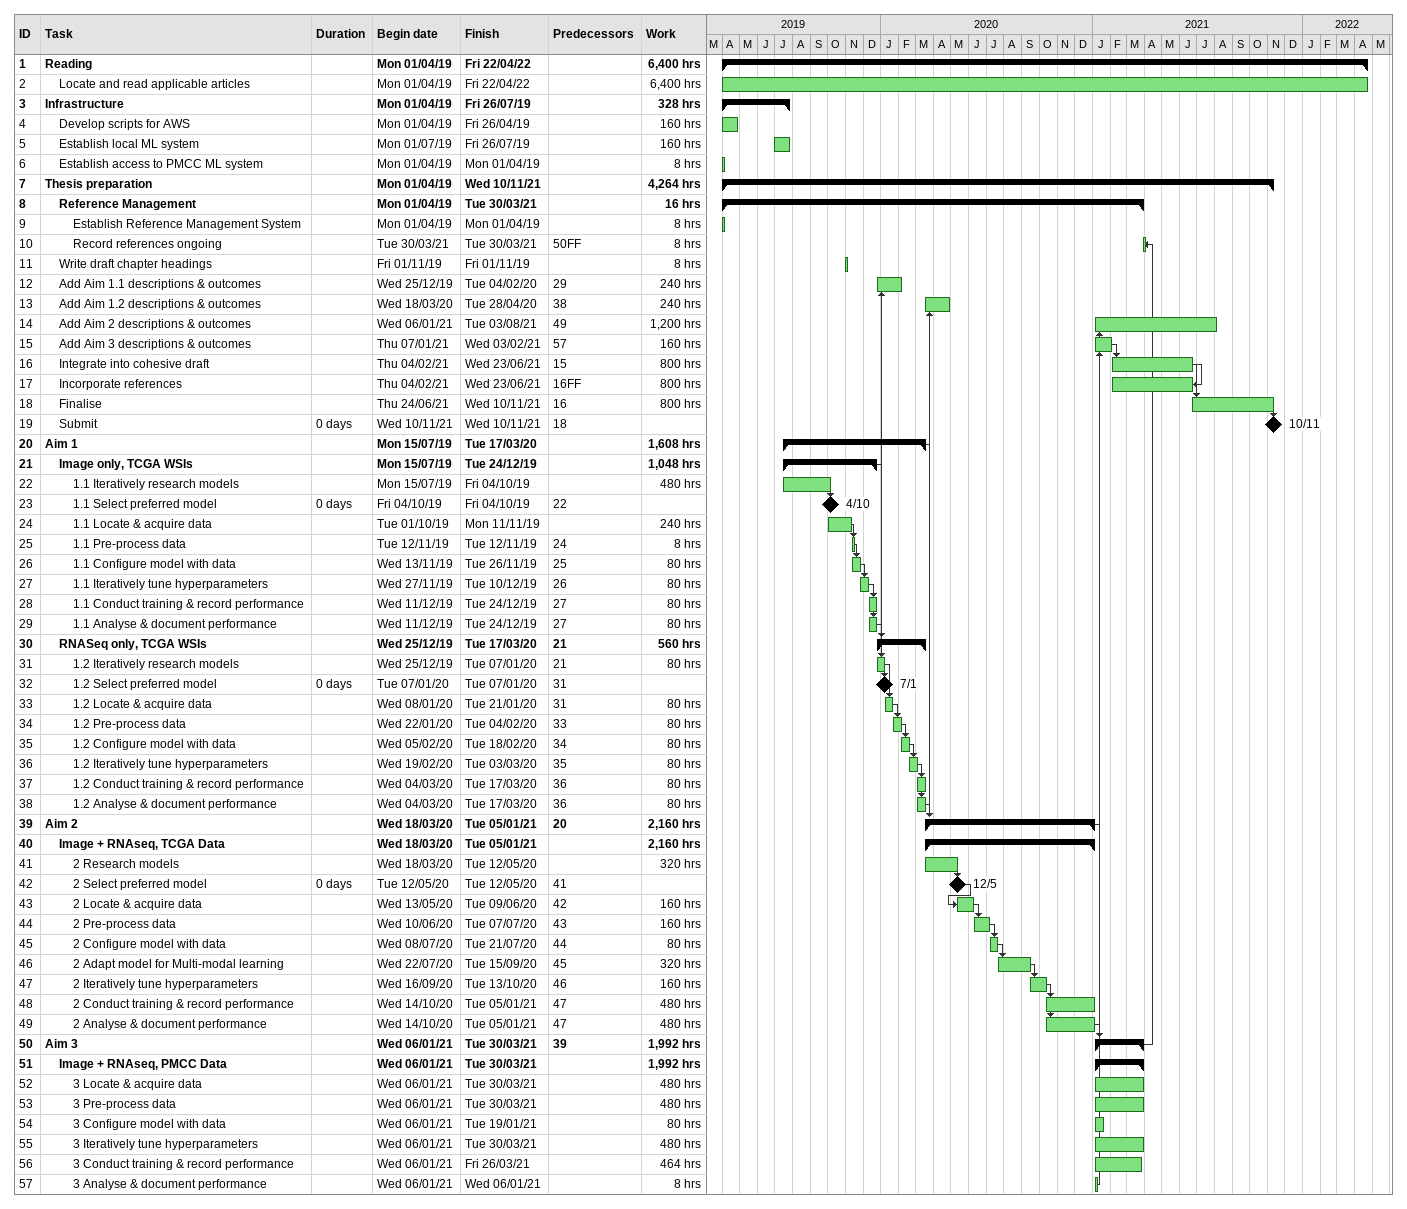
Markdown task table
| ID | Level | Task | Duration | Start | Finish | Predecessors | Work (h) |
|---|---|---|---|---|---|---|---|
| 1 | 1 | **Reading** |  | 2019-04-01 | 2022-04-22 |  | 6400 |
| 2 | 2 | Locate and read applicable articles |  | 2019-04-01 | 2022-04-22 |  | 6400 |
| 3 | 1 | **Infrastructure** |  | 2019-04-01 | 2019-07-26 |  | 328 |
| 4 | 2 | Develop scripts for AWS |  | 2019-04-01 | 2019-04-26 |  | 160 |
| 5 | 2 | Establish local ML system |  | 2019-07-01 | 2019-07-26 |  | 160 |
| 6 | 2 | Establish access to PMCC ML system |  | 2019-04-01 | 2019-04-01 |  | 8 |
| 7 | 1 | **Thesis preparation** |  | 2019-04-01 | 2021-11-10 |  | 4264 |
| 8 | 2 | **Reference Management** |  | 2019-04-01 | 2021-03-30 |  | 16 |
| 9 | 3 | Establish Reference Management System |  | 2019-04-01 | 2019-04-01 |  | 8 |
| 10 | 3 | Record references ongoing |  | 2021-03-30 | 2021-03-30 | 50FF | 8 |
| 11 | 2 | Write draft chapter headings |  | 2019-11-01 | 2019-11-01 |  | 8 |
| 12 | 2 | Add Aim 1.1 descriptions & outcomes |  | 2019-12-25 | 2020-02-04 | 29 | 240 |
| 13 | 2 | Add Aim 1.2 descriptions & outcomes |  | 2020-03-18 | 2020-04-28 | 38 | 240 |
| 14 | 2 | Add Aim 2 descriptions & outcomes |  | 2021-01-06 | 2021-08-03 | 49 | 1200 |
| 15 | 2 | Add Aim 3 descriptions & outcomes |  | 2021-01-07 | 2021-02-03 | 57 | 160 |
| 16 | 2 | Integrate into cohesive draft |  | 2021-02-04 | 2021-06-23 | 15 | 800 |
| 17 | 2 | Incorporate references |  | 2021-02-04 | 2021-06-23 | 16FF | 800 |
| 18 | 2 | Finalise |  | 2021-06-24 | 2021-11-10 | 16 | 800 |
| 19 | 2 | Submit | 0d | 2021-11-10 | 2021-11-10 | 18 |  |
| 20 | 1 | **Aim 1** |  | 2019-07-15 | 2020-03-17 |  | 1608 |
| 21 | 2 | **Image only, TCGA WSIs** |  | 2019-07-15 | 2019-12-24 |  | 1048 |
| 22 | 3 | 1.1 Iteratively research models |  | 2019-07-15 | 2019-10-04 |  | 480 |
| 23 | 3 | 1.1 Select preferred model | 0d | 2019-10-04 | 2019-10-04 | 22 |  |
| 24 | 3 | 1.1 Locate & acquire data |  | 2019-10-01 | 2019-11-11 |  | 240 |
| 25 | 3 | 1.1 Pre-process data |  | 2019-11-12 | 2019-11-12 | 24 | 8 |
| 26 | 3 | 1.1 Configure model with data |  | 2019-11-13 | 2019-11-26 | 25 | 80 |
| 27 | 3 | 1.1 Iteratively tune hyperparameters |  | 2019-11-27 | 2019-12-10 | 26 | 80 |
| 28 | 3 | 1.1 Conduct training & record performance |  | 2019-12-11 | 2019-12-24 | 27 | 80 |
| 29 | 3 | 1.1 Analyse & document performance |  | 2019-12-11 | 2019-12-24 | 27 | 80 |
| 30 | 2 | **RNASeq only, TCGA WSIs** |  | 2019-12-25 | 2020-03-17 | 21 | 560 |
| 31 | 3 | 1.2 Iteratively research models |  | 2019-12-25 | 2020-01-07 | 21 | 80 |
| 32 | 3 | 1.2 Select preferred model | 0d | 2020-01-07 | 2020-01-07 | 31 |  |
| 33 | 3 | 1.2 Locate & acquire data |  | 2020-01-08 | 2020-01-21 | 31 | 80 |
| 34 | 3 | 1.2 Pre-process data |  | 2020-01-22 | 2020-02-04 | 33 | 80 |
| 35 | 3 | 1.2 Configure model with data |  | 2020-02-05 | 2020-02-18 | 34 | 80 |
| 36 | 3 | 1.2 Iteratively tune hyperparameters |  | 2020-02-19 | 2020-03-03 | 35 | 80 |
| 37 | 3 | 1.2 Conduct training & record performance |  | 2020-03-04 | 2020-03-17 | 36 | 80 |
| 38 | 3 | 1.2 Analyse & document performance |  | 2020-03-04 | 2020-03-17 | 36 | 80 |
| 39 | 1 | **Aim 2** |  | 2020-03-18 | 2021-01-05 | 20 | 2160 |
| 40 | 2 | **Image + RNAseq, TCGA Data** |  | 2020-03-18 | 2021-01-05 |  | 2160 |
| 41 | 3 | 2 Research models |  | 2020-03-18 | 2020-05-12 |  | 320 |
| 42 | 3 | 2 Select preferred model | 0d | 2020-05-12 | 2020-05-12 | 41 |  |
| 43 | 3 | 2 Locate & acquire data |  | 2020-05-13 | 2020-06-09 | 42 | 160 |
| 44 | 3 | 2 Pre-process data |  | 2020-06-10 | 2020-07-07 | 43 | 160 |
| 45 | 3 | 2 Configure model with data |  | 2020-07-08 | 2020-07-21 | 44 | 80 |
| 46 | 3 | 2 Adapt model for Multi-modal learning |  | 2020-07-22 | 2020-09-15 | 45 | 320 |
| 47 | 3 | 2 Iteratively tune hyperparameters |  | 2020-09-16 | 2020-10-13 | 46 | 160 |
| 48 | 3 | 2 Conduct training & record performance |  | 2020-10-14 | 2021-01-05 | 47 | 480 |
| 49 | 3 | 2 Analyse & document performance |  | 2020-10-14 | 2021-01-05 | 47 | 480 |
| 50 | 1 | **Aim 3** |  | 2021-01-06 | 2021-03-30 | 39 | 1992 |
| 51 | 2 | **Image + RNAseq, PMCC Data** |  | 2021-01-06 | 2021-03-30 |  | 1992 |
| 52 | 3 | 3 Locate & acquire data |  | 2021-01-06 | 2021-03-30 |  | 480 |
| 53 | 3 | 3 Pre-process data |  | 2021-01-06 | 2021-03-30 |  | 480 |
| 54 | 3 | 3 Configure model with data |  | 2021-01-06 | 2021-01-19 |  | 80 |
| 55 | 3 | 3 Iteratively tune hyperparameters |  | 2021-01-06 | 2021-03-30 |  | 480 |
| 56 | 3 | 3 Conduct training & record performance |  | 2021-01-06 | 2021-03-26 |  | 464 |
| 57 | 3 | 3 Analyse & document performance |  | 2021-01-06 | 2021-01-06 |  | 8 |
